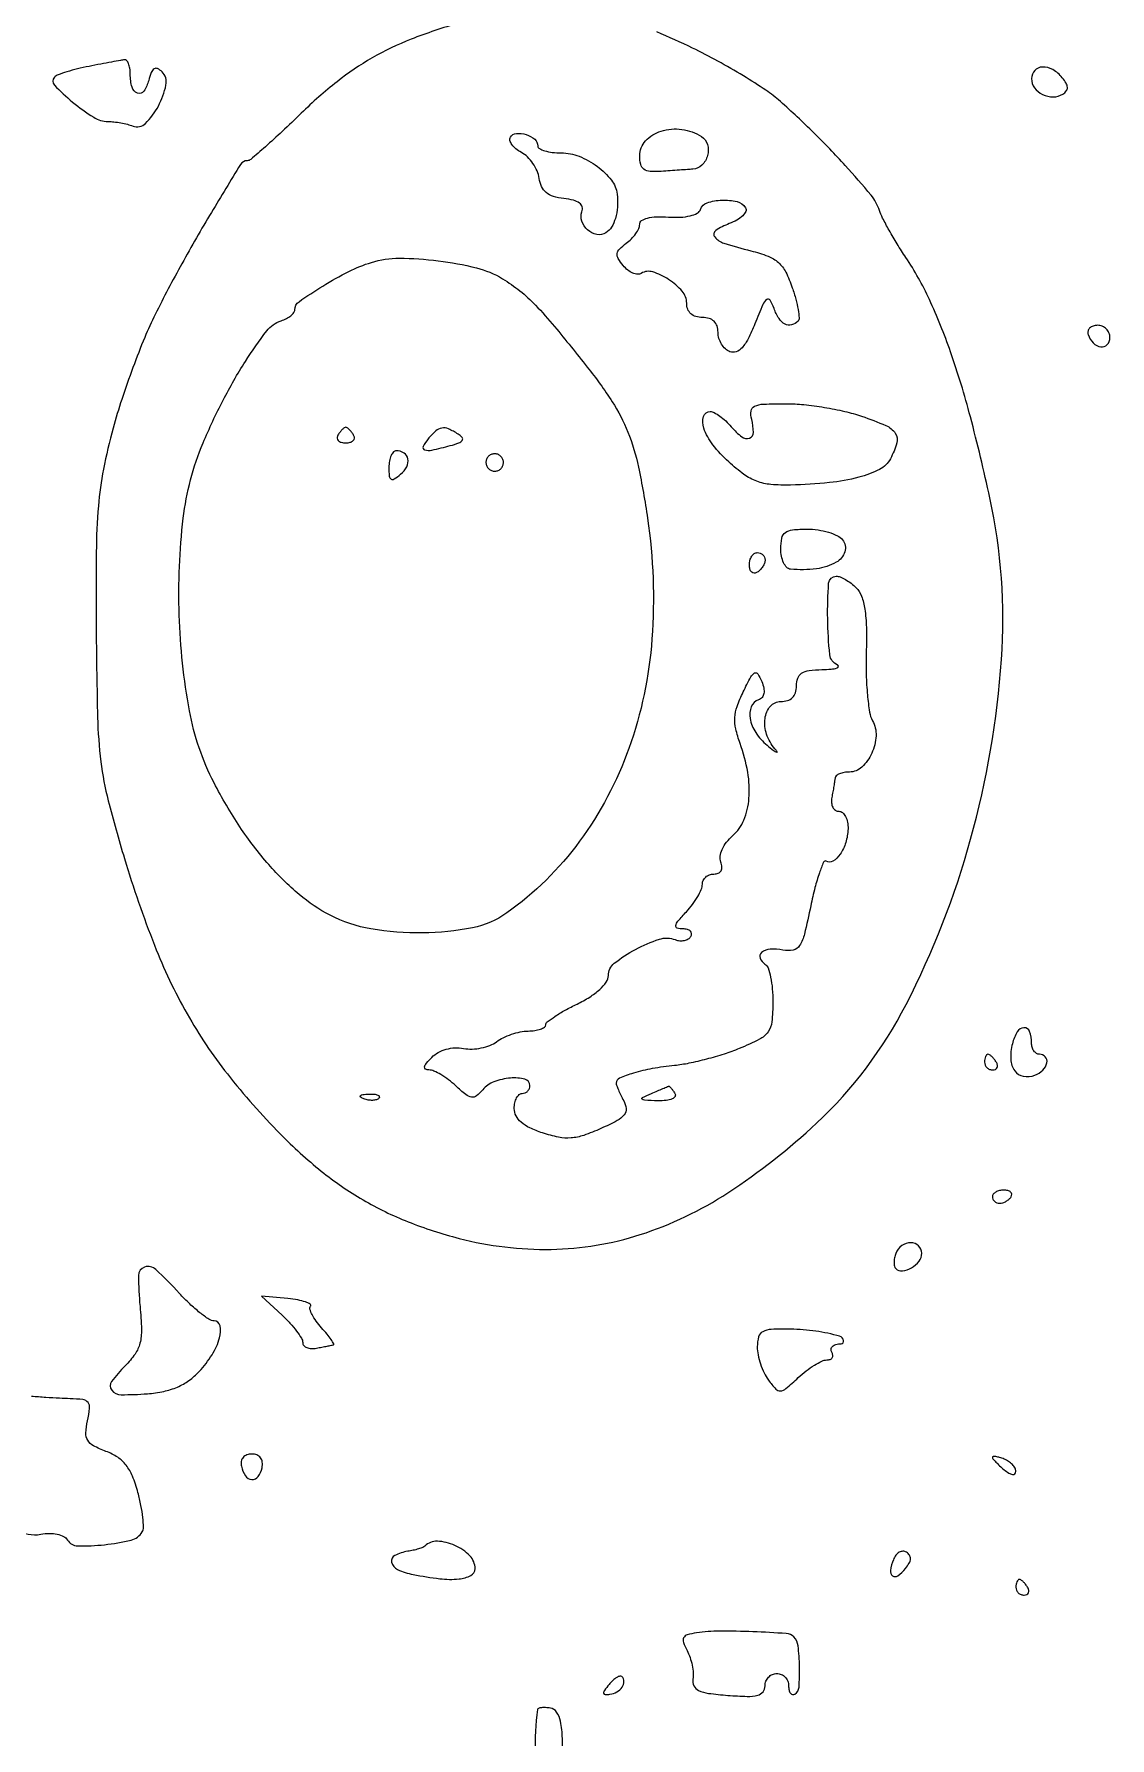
# Model space of a CAD drawing. Extents: x 0 to 5034, y 0 to 2560.
# Drawn here: x 1762.7 to 1900, y 1386.8 to 1604.2 of the extents above; entities that cross this region are included whole.
import ezdxf

# ---------------------------------------------------------------- set-up
doc = ezdxf.new("R2010")
doc.units = 0

msp = doc.modelspace()

# ---------------------------------------------------------------- linework, layer by layer
for points in [[(1816.906447, 1605.559325, 0.023273), (1810.837055, 1603.495111, 0.036412), (1805.865374, 1601.110906, 0.037376), (1801.384983, 1598.080639, 0.026295), (1796.81648, 1594.057845, -0.00527), (1794.393289, 1591.736184, -0.008056), (1792.238923, 1589.779492, -0.003606), (1790.377088, 1588.16611, -0.178566), (1789.926797, 1588, 0.260668), (1789.056895, 1587.513427, 0.002771), (1785.354362, 1581.409996, 0.00886), (1781.586912, 1574.860736, 0.009783), (1778.180733, 1568.393043, 0.018676), (1776.841904, 1565.45693, 0.009066), (1775.341219, 1561.614548, 0.008978), (1773.921408, 1557.552514, 0.012788), (1772.818495, 1553.893043, 0.01845), (1771.585523, 1548.633226, 0.027509), (1770.933997, 1543.954238, 0.018597), (1770.661915, 1538.064121, 0.004156), (1770.655287, 1528, 0.004091), (1770.829504, 1516.998604, 0.024893), (1771.249085, 1511.323046, 0.032374), (1772.196309, 1506.352124, 0.009872), (1774.260527, 1498.972974, 0.020255), (1778.088179, 1487.906986, 0.035355), (1782.256691, 1479.148053, 0.037908), (1787.39323, 1471.48735, 0.027902), (1794.151034, 1463.816845, 0.028842), (1799.375932, 1459.092656, 0.037327), (1804.697599, 1455.429792, 0.037817), (1810.446531, 1452.634223, 0.030875), (1816.951468, 1450.512576, 0.067712), (1828.718673, 1449.113603, 0.073845), (1840.070455, 1450.995755, 0.066903), (1851.262275, 1456.337806, 0.043306), (1862.566989, 1465.211546, 0.086309), (1873.98062, 1480.333601, 0.051051), (1882.228189, 1501.451027, 0.050168), (1886.165727, 1524.379189, 0.071063), (1884.677115, 1545, 0.01084), (1882.199045, 1555.321354, 0.019736), (1879.663847, 1563.611473, 0.024059), (1876.959492, 1570.297649, 0.038785), (1873.96223, 1575.656144, -0.009354), (1872.858525, 1577.382579, -0.009623), (1871.830865, 1579.133053, -0.009407), (1870.998426, 1580.683232, -0.039743), (1870.593326, 1581.656144, 0.095011), (1869.517146, 1583.604926, 0.011044), (1866.230765, 1587.381571, 0.013506), (1862.214382, 1591.56362, 0.013177), (1857.945707, 1595.558204, 0.033508), (1856.098953, 1596.98822, 0.01134), (1853.233552, 1598.821735, 0.01122), (1849.965493, 1600.710782, 0.012654), (1846.742979, 1602.373596, 0.013797), (1842.177407, 1604.431463, 0.037597)], [(1760.496097, 1413.377709, 0.194059), (1763.579391, 1412.770426, -0.044032), (1764.678494, 1412.881677, -0.056968), (1765.686213, 1412.779606, -0.067304), (1766.490775, 1412.48668, -0.13421), (1766.982629, 1412.028107, 0.255333), (1768.295774, 1411.281059, 0.031315), (1771.715128, 1411.43625, 0.032672), (1775.117763, 1412.031852, 0.19715), (1776.539517, 1413.063939, 0.147711), (1776.692726, 1413.639235, 0.019669), (1776.600803, 1414.90738, 0.021373), (1776.362073, 1416.440921, 0.016466), (1775.975816, 1418.089813, 0.029511), (1775.281553, 1420.170608, 0.069752), (1774.470685, 1421.585769, 0.082346), (1773.395416, 1422.581235, 0.055465), (1771.902153, 1423.343035, -0.030237), (1770.30533, 1424.058776, -0.137072), (1769.569042, 1424.750611, -0.151573), (1769.337488, 1425.683827, -0.039661), (1769.550549, 1427.230148, 0.026389), (1769.815419, 1428.836297, 0.19661), (1769.607731, 1429.565152, 0.197107), (1768.94916, 1429.938481, 0.026537), (1767.329455, 1430.057616, -0.008241), (1765.979989, 1430.107356, -0.003824), (1764.22959, 1430.214214, -0.003787), (1762.392473, 1430.354461, -0.005267)]]:
    msp.add_lwpolyline(points, format="xyb")
for points in [[(1769.738957, 1600.040624, 0.012366), (1768.251186, 1599.713732, 0.015534), (1766.891641, 1599.334423, 0.013715), (1765.783376, 1598.954106, 0.107258), (1765.327433, 1598.660766, 0.409103), (1765.318551, 1597.644652, 0.027932), (1767.646734, 1595.488602, 0.031263), (1770.332165, 1593.536053, 0.142309), (1772.168213, 1593.001221, -0.02792), (1772.916943, 1592.95883, -0.017147), (1773.791182, 1592.829675, -0.017175), (1774.650083, 1592.641832, -0.029195), (1775.350619, 1592.418949, 0.29598), (1776.931844, 1592.754523, 0.074002), (1778.582537, 1594.978943, 0.071157), (1779.55584, 1597.656916, 0.253194), (1779.052345, 1599.347655, 0.082905), (1778.495032, 1599.745497, 0.263528), (1778.054571, 1599.718682, 0.156498), (1777.686882, 1599.267855, 0.029488), (1777.353557, 1598.244001, -0.085573), (1776.737063, 1596.887286, -0.338877), (1775.922308, 1596.617198, -0.249028), (1775.221802, 1597.370192, -0.065387), (1775, 1599.059017, 0.037015), (1774.945493, 1599.794289, 0.060508), (1774.779687, 1600.396055, 0.086022), (1774.536536, 1600.782726, 0.252673), (1774.25, 1600.885001, 0.00751), (1773.774779, 1600.804811, 0.000713), (1772.615506, 1600.589528, 0.000911), (1771.234077, 1600.328347, 0.000717)], [(1890, 1598.468615, 0.158457), (1890.376685, 1597.309858, 0.121846), (1891.400525, 1596.44802, 0.116598), (1892.74759, 1596.139633, 0.137477), (1894.000671, 1596.500415, 0.094326), (1894.432142, 1596.89571, 0.170811), (1894.57322, 1597.347493, 0.124574), (1894.413916, 1597.894163, 0.040347), (1893.926114, 1598.589028, 0.089032), (1892.704679, 1599.618822, 0.139275), (1891.380092, 1599.951561, 0.202513), (1890.40151, 1599.502429, 0.187371)], [(1827, 1589.893011, 0.271801), (1827.201954, 1589.548946, 0.055036), (1827.88125, 1589.262322, 0.044188), (1828.850542, 1589.064829, 0.028177), (1830, 1589, -0.095562), (1832.273966, 1588.561384, -0.063679), (1834.598737, 1587.266254, -0.066363), (1836.40647, 1585.520372, -0.144944), (1837.118483, 1583.75, -0.038), (1837.14935, 1582.085389, -0.056338), (1836.902781, 1580.648792, -0.068098), (1836.40464, 1579.528869, -0.115746), (1835.683589, 1578.807202, -0.187298), (1834.535271, 1578.592243, -0.135466), (1833.353706, 1579.169642, -0.131498), (1832.612325, 1580.287851, -0.174329), (1832.638031, 1581.499107, 0.162331), (1832.665027, 1582.104638, 0.167919), (1832.322052, 1582.595325, 0.096221), (1831.551519, 1582.954485, 0.03258), (1830.32859, 1583.175994, -0.044686), (1828.990188, 1583.45199, -0.098591), (1828.072918, 1583.940335, -0.113841), (1827.49278, 1584.690431, -0.072765), (1827.180162, 1585.752193, 0.067921), (1826.913451, 1586.691356, 0.047994), (1826.379064, 1587.650648, 0.04819), (1825.675185, 1588.485524, 0.070774), (1824.902154, 1589.052366, -0.046086), (1824.193677, 1589.520094, -0.068644), (1823.683706, 1590.058685, -0.092126), (1823.439664, 1590.580707, -0.204571), (1823.504017, 1591.006499, -0.237638), (1824.26593, 1591.474262, -0.098397), (1825.501084, 1591.335113, -0.09645), (1826.607081, 1590.729968, -0.223052)], [(1847.895717, 1591.085612, -0.184976), (1848.647092, 1590.077509, -0.134809), (1848.656532, 1588.666427, -0.133503), (1847.942489, 1587.438618, -0.180754), (1846.781385, 1586.918758, 0.001314), (1846.10827, 1586.874306, 0.000379), (1845.068594, 1586.802109, 0.000382), (1843.896832, 1586.718947, 0.000407), (1842.75, 1586.635737, -0.032789), (1841.324594, 1586.624776, -0.143583), (1840.539611, 1586.905178, -0.179753), (1840.128919, 1587.522839, -0.057835), (1840, 1588.633645, -0.189875), (1840.748353, 1590.53324, -0.130516), (1842.731198, 1591.778223, -0.109229), (1845.384329, 1592.000293, -0.108013)], [(1853.501157, 1581.998127, -0.249998), (1853.530519, 1581.537248, -0.093181), (1853.14567, 1580.989136, -0.063999), (1852.410527, 1580.436065, -0.038481), (1851.421486, 1579.970149, 0.057853), (1849.701786, 1579.077263, 0.437421), (1849.57863, 1578.271296, 0.150287), (1850.756709, 1577.466368, 0.014034), (1854.182206, 1576.507297, -0.030172), (1856.373559, 1575.816808, -0.090925), (1857.706515, 1575.005194, -0.094598), (1858.635453, 1573.793041, -0.03434), (1859.47584, 1571.786337, -0.016199), (1859.920882, 1570.324626, -0.023429), (1860.210638, 1569.006013, -0.0206), (1860.348605, 1567.936249, -0.221642), (1860.203003, 1567.536337, -0.130847), (1859.376495, 1567.057405, -0.189961), (1858.547959, 1567.149317, -0.130866), (1857.77862, 1567.860565, -0.05256), (1857.13837, 1569.154988, 0.045556), (1856.63067, 1570.218575, 0.456503), (1856.203101, 1570.295447, 0.122309), (1855.711431, 1569.647045, 0.00619), (1854.688499, 1567.179502, -0.020363), (1853.836846, 1565.279213, -0.066907), (1853.067113, 1564.143572, -0.122075), (1852.310044, 1563.627228, -0.182492), (1851.517906, 1563.631503, -0.097122), (1850.937536, 1563.995401, -0.066865), (1850.445885, 1564.598948, -0.064206), (1850.113434, 1565.339781, -0.073527), (1850, 1566.106989, 0.081193), (1849.867851, 1566.915417, 0.122815), (1849.485871, 1567.513374, 0.118272), (1848.85549, 1567.876378, 0.071879), (1848, 1568, -0.071743), (1847.155687, 1568.121773, -0.114202), (1846.523072, 1568.478878, -0.121078), (1846.135365, 1569.059818, -0.087097), (1846, 1569.83102, 0.182206), (1845.432644, 1571.336239, 0.067462), (1843.694274, 1572.846083, 0.068707), (1841.663905, 1573.809993, 0.218275), (1840.20866, 1573.628959, -0.161705), (1839.73413, 1573.516378, -0.079585), (1839.125706, 1573.669487, -0.06586), (1838.480934, 1574.053266, -0.05246), (1837.901054, 1574.619223, -0.038862), (1837.263477, 1575.521735, -0.169663), (1837.134729, 1576.152882, -0.165885), (1837.42603, 1576.735451, -0.036761), (1838.287747, 1577.468455, 0.040435), (1838.942883, 1578.034071, 0.040675), (1839.497026, 1578.696707, 0.043878), (1839.879821, 1579.353847, 0.110387), (1840, 1579.891568, -0.251132), (1840.251434, 1580.360599, -0.085366), (1840.982268, 1580.683732, -0.054182), (1842.138845, 1580.844035, -0.024182), (1843.677878, 1580.814959, 0.027701), (1845.197188, 1580.796943, 0.047383), (1846.452169, 1580.971526, 0.061269), (1847.35244, 1581.305575, 0.195265), (1847.761211, 1581.783634, -0.237213), (1848.61543, 1582.634154, -0.07013), (1850.4867, 1582.969609, -0.068554), (1852.427451, 1582.775781, -0.197714)], [(1822.5, 1572.942677, -0.031679), (1824.725756, 1571.386158, -0.033025), (1826.704384, 1569.580823, -0.019327), (1829.144575, 1566.834754, -0.003747), (1833.319638, 1561.675467, -0.025036), (1836.494457, 1557.254515, -0.048453), (1838.486659, 1553.389246, -0.042839), (1839.840581, 1548.908566, -0.015662), (1841.004383, 1542.383344, -0.054376), (1841.56651, 1527.003367, -0.067748), (1838.624438, 1513.021937, -0.073038), (1832.32647, 1501.1719, -0.079592), (1823.039195, 1492.02791, -0.106406), (1818.669305, 1490.145417, -0.045528), (1812.311391, 1489.483378, -0.04511), (1805.709598, 1489.99537, -0.077978), (1800.5, 1491.740287, -0.055784), (1796.55125, 1494.385863, -0.03729), (1792.665756, 1498.201209, -0.033736), (1788.996257, 1503.003079, -0.026963), (1785.696449, 1508.620053, -0.074095), (1782.553764, 1517.81544, -0.037298), (1781.24311, 1530.036204, -0.037258), (1781.764571, 1542.384472, -0.070473), (1784.295753, 1552, -0.019545), (1786.847329, 1557.459527, -0.023072), (1789.692182, 1562.400391, -0.021047), (1792.413164, 1566.288184, -0.153881), (1794.249928, 1567.579324, 0.041408), (1794.919622, 1567.854683, 0.051073), (1795.485916, 1568.221608, 0.059673), (1795.875543, 1568.619734, 0.165333), (1796, 1568.985828, -0.244347), (1796.535386, 1570.015963, -0.014578), (1799.554496, 1572.007122, -0.022286), (1802.890267, 1573.870034, -0.041405), (1805.764045, 1575.024504, -0.07586), (1809.330458, 1575.555493, -0.030041), (1814.288932, 1575.239244, -0.03004), (1819.173505, 1574.33112, -0.075909)], [(1897.229167, 1565.8125, 0.113253), (1897.877068, 1564.749304, 0.165501), (1898.846361, 1564.257027, 0.244413), (1899.653027, 1564.540134, 0.190724), (1900, 1565.416667, 0.099038), (1899.879125, 1566.020927, 0.097945), (1899.534896, 1566.534896, 0.097945), (1899.020927, 1566.879125, 0.099038), (1898.416667, 1567, 0.077096), (1897.841384, 1566.910766, 0.119977), (1897.414714, 1566.651172, 0.144529), (1897.204183, 1566.264262, 0.134046)], [(1868.321861, 1555.405998, -0.018867), (1871.423298, 1554.216865, -0.144235), (1872.614024, 1553.233415, -0.223009), (1872.808732, 1551.988262, -0.051966), (1871.987847, 1549.977292, -0.15308), (1870.603412, 1548.619728, -0.053503), (1867.967875, 1547.612954, -0.039501), (1864.212105, 1546.933288, -0.018279), (1859.257605, 1546.618183, -0.028069), (1856.743001, 1546.691537, -0.068121), (1854.935187, 1547.098302, -0.068111), (1853.303025, 1547.975938, -0.028055), (1851.355181, 1549.568784, -0.043365), (1849.353009, 1551.750312, -0.076694), (1848.178381, 1553.886272, -0.161913), (1848.136397, 1555.350798, -0.33095), (1849.009787, 1556, -0.125287), (1849.508422, 1555.873062, -0.032626), (1850.213099, 1555.427548, -0.031067), (1850.975201, 1554.797121, -0.027373), (1851.688166, 1554.051227, 0.049586), (1853.032724, 1552.764025, 0.259231), (1854.008669, 1552.609308, 0.317366), (1854.511058, 1553.334118, 0.061893), (1854.289489, 1555.000996, -0.09485), (1854.217362, 1556.081668, -0.261532), (1854.653899, 1556.675268, -0.097298), (1855.805077, 1556.946158, -0.009282), (1858.70523, 1557, -0.025702), (1860.935352, 1556.885286, -0.01537), (1863.567243, 1556.531762, -0.015369), (1866.172803, 1556.017145, -0.025671)], [(1801.5, 1553, 0.146489), (1801.397987, 1552.620597, 0.191582), (1801.538811, 1552.29375, 0.134005), (1801.925364, 1552.072951, 0.063222), (1802.5, 1552, 0.063222), (1803.074636, 1552.072951, 0.134005), (1803.461189, 1552.29375, 0.191582), (1803.602013, 1552.620597, 0.146489), (1803.5, 1553, 0.025622), (1803.235369, 1553.382847, 0.032351), (1802.951311, 1553.70625, 0.033983), (1802.686704, 1553.937141, 0.163822), (1802.5, 1554, 0.163822), (1802.313296, 1553.937141, 0.033983), (1802.048689, 1553.70625, 0.032351), (1801.764631, 1553.382847, 0.025622)], [(1813, 1552.5, 0.059327), (1812.375234, 1551.534249, 0.463448), (1812.5633, 1551.104219, 0.128474), (1813.474968, 1551.072281, 0.010273), (1815.834535, 1551.652392, 0.020744), (1816.938197, 1551.997546, 0.158605), (1817.362191, 1552.326047, 0.339894), (1817.341141, 1552.687, 0.073203), (1816.834535, 1553.123425, 0.036389), (1815.595543, 1553.787829, 0.14619), (1814.752546, 1553.897314, 0.144784), (1813.98294, 1553.526746, 0.035455)], [(1808, 1548.877555, 0.021696), (1808.04875, 1547.754609, 0.241254), (1808.279829, 1547.386223, 0.286403), (1808.680821, 1547.394552, 0.028529), (1809.48899, 1547.990862, 0.097855), (1810.272359, 1548.953697, 0.168579), (1810.429032, 1549.963819, 0.207864), (1809.929427, 1550.709942, 0.143695), (1808.940983, 1551, 0.210101), (1808.581176, 1550.841826, 0.081462), (1808.276414, 1550.376532, 0.062031), (1808.069031, 1549.69012, 0.042401)], [(1820.552786, 1550.08541, 0.099038), (1820.401684, 1549.679226, 0.097945), (1820.417584, 1549.244476, 0.097945), (1820.597789, 1548.848514, 0.099038), (1820.91459, 1548.552786, 0.099038), (1821.320774, 1548.401684, 0.097945), (1821.755524, 1548.417584, 0.097945), (1822.151486, 1548.597789, 0.099038), (1822.447214, 1548.91459, 0.099038), (1822.598316, 1549.320774, 0.097945), (1822.582416, 1549.755524, 0.097945), (1822.402211, 1550.151486, 0.099038), (1822.08541, 1550.447214, 0.099038), (1821.679226, 1550.598316, 0.097945), (1821.244476, 1550.582416, 0.097945), (1820.848514, 1550.402211, 0.099038)], [(1865.889886, 1539.632679, -0.255683), (1866.184485, 1538.117891, -0.189308), (1865.087301, 1536.768691, -0.098402), (1862.548184, 1535.933754, -0.053397), (1859.25, 1535.884846, -0.180569), (1858.772041, 1536.115226, -0.079788), (1858.367188, 1536.700548, -0.063887), (1858.092295, 1537.534869, -0.047706), (1858, 1538.5, -0.049942), (1858.135604, 1539.854237, -0.18559), (1858.587756, 1540.564955, -0.136988), (1859.498629, 1540.912921, -0.02316), (1861.377555, 1541, -0.03663), (1862.753769, 1540.899043, -0.036959), (1864.096294, 1540.598349, -0.039536), (1865.219669, 1540.158422, -0.106851)], [(1856, 1537.059017, -0.089642), (1855.926698, 1536.653442, -0.053229), (1855.70625, 1536.2129, -0.051032), (1855.382515, 1535.806203, -0.06081), (1855, 1535.5, -0.139169), (1854.620352, 1535.392057, -0.191142), (1854.29375, 1535.521475, -0.138808), (1854.073267, 1535.889346, -0.066118), (1854, 1536.440983, -0.062283), (1854.074545, 1537.037096, -0.080552), (1854.29375, 1537.542039, -0.097988), (1854.618621, 1537.879982, -0.153634), (1855, 1538, -0.092995), (1855.381732, 1537.928382, -0.096318), (1855.70625, 1537.723586, -0.099231), (1855.923444, 1537.418051, -0.105429)], [(1867.624777, 1533.51808, -0.110863), (1868.302501, 1532.448002, -0.047783), (1868.719716, 1530.802099, -0.033146), (1868.921538, 1528.47464, -0.012356), (1868.906827, 1525.191109, 0.014012), (1868.903612, 1522.439525, 0.016378), (1869.059211, 1519.83226, 0.01546), (1869.329188, 1517.653398, 0.089238), (1869.70625, 1516.560419, -0.142101), (1870.152069, 1514.63814, -0.092613), (1869.608888, 1512.409979, -0.09879), (1868.345186, 1510.642684, -0.189377), (1866.75, 1510.007802, 0.040684), (1866.07448, 1509.949713, 0.056604), (1865.491587, 1509.781979, 0.07106), (1865.079924, 1509.537918, 0.200653), (1864.923489, 1509.25, -0.012203), (1864.872658, 1508.848937, -0.003168), (1864.771045, 1508.20625, -0.003219), (1864.645835, 1507.475, -0.003281), (1864.511973, 1506.75, 0.068236), (1864.476559, 1506.080952, 0.098896), (1864.639895, 1505.514062, 0.123642), (1864.972061, 1505.138165, 0.151403), (1865.417885, 1505, -0.179173), (1865.885093, 1504.827024, -0.096569), (1866.270959, 1504.339062, -0.074867), (1866.51802, 1503.610866, -0.053278), (1866.579401, 1502.75, -0.064943), (1866.29171, 1501.02205, -0.075189), (1865.574537, 1499.517384, -0.105663), (1864.661916, 1498.640594, -0.281777), (1863.795575, 1498.63581, 0.45637), (1863.460859, 1498.527673, 0.017223), (1862.927593, 1497.142897, 0.020663), (1862.364112, 1495.267147, 0.011707), (1861.829935, 1492.955495, -0.008477), (1861.017404, 1489.332766, -0.081344), (1860.403738, 1487.88099, -0.202938), (1859.573227, 1487.302867, -0.099464), (1858.260492, 1487.290536, 0.063391), (1856.663126, 1487.390133, 0.150962), (1855.563338, 1486.971134, 0.327531), (1855.364352, 1486.263419, 0.16607), (1855.983688, 1485.510081, -0.174369), (1856.378, 1485.014367, -0.029905), (1856.700357, 1483.835374, -0.029477), (1856.923297, 1482.341728, -0.022534), (1856.996252, 1480.690983, -0.02445), (1856.86886, 1478.134219, -0.132287), (1856.381422, 1476.845963, -0.120676), (1855.291313, 1475.916846, -0.018898), (1852.701918, 1474.736009, -0.019905), (1850.770971, 1474.030591, -0.013268), (1848.509715, 1473.370751, -0.013369), (1846.278716, 1472.846856, -0.025375), (1844.455666, 1472.565415, 0.018515), (1841.608727, 1472.165795, 0.028796), (1839.198233, 1471.591063, 0.028006), (1837.405577, 1470.941499, 0.300365), (1837, 1470.32727, 0.090561), (1837.0498, 1470.054574, 0.010459), (1837.282842, 1469.474781, 0.012316), (1837.594154, 1468.791885, 0.009761), (1837.962865, 1468.069387, -0.10019), (1838.264536, 1467.064641, -0.197168), (1838.024237, 1466.280529, -0.0992), (1837.113878, 1465.53478, -0.016237), (1835.058032, 1464.526169, -0.023192), (1832.864318, 1463.656942, -0.064164), (1831.240655, 1463.323196, -0.068762), (1829.65075, 1463.423067, -0.029692), (1827.595167, 1463.968592, -0.030456), (1825.978113, 1464.61384, -0.068216), (1824.871822, 1465.333567, -0.09473), (1824.227226, 1466.149033, -0.12058), (1824, 1467.077552, -0.050044), (1824.073814, 1467.813197, -0.070025), (1824.29375, 1468.435281, -0.090171), (1824.618241, 1468.853808, -0.184924), (1825, 1469, 0.099038), (1825.381638, 1469.076342, 0.097945), (1825.70625, 1469.29375, 0.097945), (1825.923658, 1469.618362, 0.099038), (1826, 1470, 0.345), (1825.358303, 1470.819304, 0.082736), (1823.515124, 1470.961228, 0.068114), (1821.388926, 1470.476236, 0.130175), (1819.972354, 1469.466689, -0.051946), (1819.18743, 1468.699038, -0.206602), (1818.5512, 1468.527739, -0.134907), (1817.814988, 1468.850051, -0.018335), (1816.535458, 1469.966689, 0.026296), (1815.614533, 1470.744911, 0.02821), (1814.637641, 1471.402715, 0.029317), (1813.741227, 1471.86667, 0.105131), (1813.11412, 1472, -0.126801), (1812.67785, 1472.112447, -0.331897), (1812.552038, 1472.390159, -0.121403), (1812.787538, 1472.868891, -0.021656), (1813.466474, 1473.609332, -0.070768), (1814.289295, 1474.227213, -0.057554), (1815.31089, 1474.644537, -0.056065), (1816.429082, 1474.825932, -0.059493), (1817.536726, 1474.748228, 0.056165), (1818.607503, 1474.665968, 0.041426), (1819.789159, 1474.806466, 0.042189), (1820.898819, 1475.132141, 0.069987), (1821.748823, 1475.607093, -0.049601), (1822.583043, 1476.118756, -0.030799), (1823.646529, 1476.555254, -0.03073), (1824.76068, 1476.859357, -0.047757), (1825.75, 1476.968197, 0.031583), (1826.612719, 1477.034999, 0.048142), (1827.342433, 1477.21097, 0.060939), (1827.850899, 1477.459461, 0.24981), (1828.011473, 1477.75, -0.229019), (1828.205227, 1478.135654, -0.01699), (1829.191206, 1478.841009, -0.020877), (1830.482463, 1479.624275, -0.014181), (1832.011473, 1480.410881, 0.029012), (1833.623292, 1481.301474, 0.04413), (1834.895101, 1482.270319, 0.053562), (1835.736493, 1483.220842, 0.155626), (1836, 1484.04694, -0.22954), (1836.756947, 1485.608898, -0.044077), (1839.464789, 1487.383665, -0.044907), (1842.50757, 1488.678474, -0.171394), (1844.537967, 1488.623804, 0.070063), (1845.116576, 1488.490455, 0.073797), (1845.698911, 1488.525853, 0.081522), (1846.195625, 1488.718923, 0.121547), (1846.526992, 1489.043674, 0.153121), (1846.619469, 1489.40631, 0.191537), (1846.475011, 1489.719079, 0.129861), (1846.089293, 1489.930475, 0.060843), (1845.520062, 1490, -0.070392), (1844.792944, 1490.102877, -0.390317), (1844.605729, 1490.411388, -0.127553), (1844.880683, 1490.976872, -0.010931), (1845.961045, 1492.188561, 0.027063), (1846.74141, 1493.122768, 0.028583), (1847.401057, 1494.119468, 0.029783), (1847.865281, 1495.038018, 0.102457), (1848, 1495.688561, -0.111213), (1848.112672, 1496.188856, -0.100043), (1848.431406, 1496.614765, -0.094672), (1848.907872, 1496.900463, -0.088066), (1849.468615, 1497, 0.093873), (1850.033426, 1497.106984, 0.170031), (1850.385663, 1497.4105, 0.1522), (1850.494534, 1497.895909, 0.071361), (1850.350135, 1498.529947, -0.129387), (1850.269527, 1499.266102, -0.069749), (1850.530063, 1500.147041, -0.059713), (1851.085901, 1501.061605, -0.047775), (1851.881519, 1501.897242, 0.118805), (1853.296462, 1503.879852, 0.076336), (1853.946365, 1506.643455, 0.063255), (1853.786805, 1509.982437, 0.043248), (1852.807538, 1513.6557, -0.030676), (1852.263274, 1515.508995, -0.071316), (1852.145068, 1516.94875, -0.069747), (1852.435471, 1518.383257, -0.02832), (1853.205399, 1520.226698, -0.008342), (1854.177993, 1522.1464, -0.144279), (1854.663078, 1522.644455, -0.401215), (1855.081553, 1522.537111, -0.043379), (1855.577771, 1521.55997, -0.045263), (1855.832428, 1520.715002, -0.093054), (1855.843915, 1520.026658, -0.12982), (1855.616969, 1519.527982, -0.141882), (1855.17991, 1519.226637, 0.218988), (1854.240483, 1518.346332, 0.143295), (1854.086725, 1516.844944, 0.100229), (1854.811197, 1515.043596, 0.073375), (1856.25, 1513.431521, 0.007227), (1857.065725, 1512.77027, 0.060007), (1857.471875, 1512.523006, 0.744315), (1857.53475, 1512.594972, 0.039767), (1857.25, 1512.976534, -0.100164), (1856.191892, 1514.820527, -0.111751), (1855.990184, 1516.857485, -0.148538), (1856.67428, 1518.394337, -0.217611), (1858, 1519, 0.072254), (1858.873159, 1519.126841, 0.124864), (1859.5, 1519.5, 0.124864), (1859.873159, 1520.126841, 0.072254), (1860, 1521, -0.086342), (1860.171541, 1521.985973, -0.165794), (1860.666118, 1522.606262, -0.109587), (1861.60477, 1522.949727, -0.027054), (1863.25, 1523.078947, 0.014897), (1864.422832, 1523.142435, 0.050023), (1865.178125, 1523.282867, 0.273033), (1865.351945, 1523.467986, 0.367332), (1865.25, 1523.662281, -0.278112), (1864.259263, 1524.979821, -0.021626), (1863.988249, 1529.568445, -0.021284), (1864.109857, 1534.102924, -0.394038), (1865.071429, 1535, -0.097629), (1865.585053, 1534.898746, -0.03416), (1866.263439, 1534.564686, -0.032376), (1866.97865, 1534.085192, -0.032529)], [(1887.551318, 1475.348445, 0.071107), (1887.342854, 1473.349836, 0.147231), (1887.847239, 1471.879251, 0.196833), (1888.948185, 1471.190043, 0.135072), (1890.432783, 1471.335833, 0.102435), (1891.448071, 1471.987412, 0.147633), (1891.959179, 1472.916523, 0.24244), (1891.754507, 1473.667948, 0.210313), (1891, 1474, -0.142666), (1890.61866, 1474.111069, -0.09965), (1890.29375, 1474.423289, -0.08433), (1890.074854, 1474.890182, -0.067639), (1890, 1475.440983, 0.085787), (1889.747553, 1476.901507, 0.327581), (1889.027175, 1477.389449, 0.257687), (1888.169009, 1476.872498, 0.069691)], [(1884, 1473, 0.105053), (1884.081062, 1472.618444, 0.099167), (1884.311086, 1472.29375, 0.09642), (1884.654762, 1472.076123, 0.093332), (1885.059017, 1472, 0.108972), (1885.413961, 1472.078288, 0.182303), (1885.6254, 1472.29375, 0.161196), (1885.656512, 1472.6179, 0.082592), (1885.5, 1473, 0.029505), (1885.231006, 1473.382774, 0.035638), (1884.933975, 1473.70625, 0.038439), (1884.65171, 1473.934461, 0.151918), (1884.440983, 1474, 0.210953), (1884.272352, 1473.92554, 0.081139), (1884.129539, 1473.70625, 0.061769), (1884.032345, 1473.382849, 0.042167)], [(1844.5, 1469, -0.275888), (1844.505838, 1468.615727, -0.162994), (1844.151257, 1468.301929, -0.076465), (1843.390307, 1468.108701, -0.030274), (1842.309017, 1468.070285, -0.004494), (1840.623948, 1468.127607, -0.20576), (1840.318248, 1468.274842, -0.495865), (1840.361606, 1468.483815, -0.009924), (1841.5, 1469, -0.000463), (1842.280181, 1469.3344, -0.000674), (1842.968601, 1469.627618, -0.000328), (1843.554507, 1469.875786, -0.011841), (1843.690983, 1469.929715, -0.287634), (1843.796717, 1469.907453, -0.021765), (1844.007412, 1469.685604, -0.024725), (1844.249321, 1469.378152, -0.015911)], [(1806.729167, 1468.395833, -0.126455), (1806.402231, 1468.202593, -0.060344), (1805.916927, 1468.123424, -0.05415), (1805.359369, 1468.160852, -0.051402), (1804.8125, 1468.316886, -0.054073), (1804.395823, 1468.538436, -0.470617), (1804.37858, 1468.720685, -0.168741), (1804.670344, 1468.862007, -0.018894), (1805.416667, 1468.921053, -0.028489), (1806.112848, 1468.910055, -0.077125), (1806.592839, 1468.799335, -0.208169), (1806.77538, 1468.614691, -0.296942)], [(1885, 1455.833333, 0.112153), (1885.072214, 1455.515437, 0.100145), (1885.276414, 1455.244792, 0.094392), (1885.581686, 1455.063221, 0.087308), (1885.940983, 1455, 0.076861), (1886.339084, 1455.061561, 0.053298), (1886.756842, 1455.244792, 0.05288), (1887.130304, 1455.514519, 0.071639), (1887.396994, 1455.833333, 0.16277), (1887.471218, 1456.149103, 0.190804), (1887.33303, 1456.421875, 0.124167), (1886.976727, 1456.606344, 0.05773), (1886.456011, 1456.666667, 0.055286), (1885.899039, 1456.604892, 0.074868), (1885.427703, 1456.421875, 0.094314), (1885.111542, 1456.151276, 0.170324)], [(1872.67589, 1448.597766, 0.042219), (1872.50911, 1448.022153, 0.048251), (1872.451219, 1447.452084, 0.054566), (1872.501764, 1446.968997, 0.144015), (1872.666667, 1446.666667, 0.228002), (1873.524198, 1446.366162, 0.104344), (1874.677776, 1446.747442, 0.095783), (1875.654412, 1447.6008, 0.166945), (1876, 1448.606989, 0.20454), (1875.589618, 1449.568199, 0.194016), (1874.599389, 1449.964279, 0.156585), (1873.439177, 1449.588249, 0.146107)], [(1776.242831, 1441.824606, -0.01656), (1776.426798, 1438.893263, -0.068766), (1776.236623, 1437.135225, -0.091753), (1775.608329, 1435.758235, -0.043613), (1774.350948, 1434.260039, 0.037188), (1772.612623, 1432.241939, 0.339376), (1772.631804, 1431.15484, 0.226881), (1773.828872, 1430.572767, 0.021333), (1777.187263, 1430.694664, 0.032407), (1779.270491, 1430.996166, 0.049496), (1781.009626, 1431.54834, 0.054088), (1782.491214, 1432.385688, 0.050202), (1783.79993, 1433.540035, 0.047012), (1785.437369, 1435.677457, 0.069044), (1786.405287, 1437.833949, 0.124186), (1786.462075, 1439.371756, 0.353906), (1785.685658, 1440, -0.148004), (1785.03817, 1440.195954, -0.020734), (1783.894927, 1441.028125, -0.022197), (1782.591748, 1442.159757, -0.017203), (1781.273967, 1443.5, 0.019007), (1778.258529, 1446.544789, 0.27506), (1776.833964, 1446.856458, 0.323622), (1776.048843, 1445.76451, 0.023302)], [(1794.369621, 1440.708412, -0.019736), (1795.37671, 1439.69834, -0.024467), (1796.227326, 1438.679238, -0.023961), (1796.84428, 1437.7749, -0.138571), (1797, 1437.223813, 0.180271), (1797.138551, 1436.852017, 0.118309), (1797.514062, 1436.582886, 0.087448), (1798.080359, 1436.461075, 0.056702), (1798.75, 1436.511973, -0.000051), (1799.449735, 1436.645849, -0.000062), (1800.104903, 1436.771045, -0.000052), (1800.65609, 1436.87624, -0.000439), (1800.904988, 1436.923489, 0.514959), (1800.96786, 1437.059504, 0.021068), (1800.63142, 1437.595865, 0.021649), (1800.107103, 1438.291837, 0.011657), (1799.404988, 1439.104988, -0.026641), (1798.711708, 1439.958292, -0.039193), (1798.206465, 1440.781107, -0.044818), (1797.92883, 1441.470692, -0.242757), (1798, 1441.854988, 0.443789), (1797.951914, 1442.12548, 0.058886), (1797.360139, 1442.405433, 0.038058), (1796.381719, 1442.653348, 0.019201), (1795.119621, 1442.823083), (1791.739241, 1443.146165)], [(1855, 1436.69113, 0.050022), (1855.102846, 1435.665702, 0.030612), (1855.416951, 1434.490283, 0.030493), (1855.875654, 1433.352747, 0.046812), (1856.419408, 1432.44113, 0.027251), (1857.36259, 1431.288678, 0.231834), (1857.967052, 1431.050871, 0.158193), (1858.66318, 1431.340755, 0.011454), (1860.23386, 1432.75, -0.023644), (1861.242139, 1433.611232, -0.026489), (1862.29095, 1434.339062, -0.027144), (1863.239424, 1434.856501, -0.111748), (1863.873468, 1435, 0.08783), (1864.301833, 1435.075832, 0.166687), (1864.570895, 1435.29375, 0.178328), (1864.639084, 1435.61884, 0.102199), (1864.5, 1436, -0.171112), (1864.416128, 1436.384751, -0.180527), (1864.594912, 1436.726896, -0.117144), (1865.042636, 1436.970819, -0.056758), (1865.690983, 1437.070285, 0.470724), (1866.014738, 1437.494352, 0.271892), (1865.510509, 1438.026142, 0.035119), (1862.475236, 1438.675745, 0.031033), (1859.25, 1438.929715, 0.0142), (1856.796266, 1438.900609, 0.111595), (1855.702571, 1438.6067, 0.206433), (1855.17194, 1437.948971, 0.068031)], [(1789.176676, 1421.447179, 0.095633), (1789.687524, 1420.225204, 0.231347), (1790.510529, 1419.743606, 0.259838), (1791.318179, 1420.117618, 0.110048), (1791.809629, 1421.25, 0.075042), (1791.839187, 1421.980358, 0.134068), (1791.620099, 1422.535476, 0.143006), (1791.162207, 1422.879439, 0.090288), (1790.5, 1423, 0.089125), (1789.869802, 1422.886768, 0.128059), (1789.407325, 1422.563333, 0.131707), (1789.169492, 1422.063175, 0.097115)], [(1885, 1422.59106, 0.176553), (1885.071145, 1422.395857, 0.014236), (1885.440625, 1421.980891, 0.017822), (1885.925401, 1421.50208, 0.012711), (1886.5, 1421, 0.035237), (1887.096566, 1420.57205, 0.100348), (1887.574222, 1420.396714, 0.22275), (1887.871103, 1420.484197, 0.214681), (1888, 1420.770566, 0.125677), (1887.88993, 1421.201557, 0.064053), (1887.559375, 1421.656816, 0.05745), (1887.073663, 1422.065988, 0.054778), (1886.5, 1422.361626, 0.019009), (1885.924595, 1422.557685, 0.034664), (1885.440625, 1422.666459, 0.044074), (1885.095087, 1422.688496, 0.407084)], [(1812.591631, 1411.258298, -0.102886), (1812.325811, 1411.084009, -0.019714), (1811.778166, 1410.892826, -0.020253), (1811.110088, 1410.717997, -0.017432), (1810.39584, 1410.587592, 0.081561), (1808.75527, 1410.064803, 0.345037), (1808.349059, 1409.19076, 0.234459), (1809.11645, 1408.26104, 0.055749), (1811.085938, 1407.632812, 0.020029), (1814.484889, 1407.093554, 0.052829), (1816.946434, 1407.064675, 0.093691), (1818.460713, 1407.501201, 0.283039), (1819, 1408.377555, 0.197033), (1818.328667, 1410.01502, 0.092807), (1816.418468, 1411.34313, 0.094389), (1814.185549, 1411.875951, 0.2109)], [(1872.369399, 1409.520254, 0.051311), (1871.999508, 1408.151185, 0.281237), (1872.276275, 1407.472022, 0.330472), (1872.944842, 1407.473911, 0.059295), (1873.906058, 1408.386806, 0.042311), (1874.382325, 1409.070928, 0.115204), (1874.552364, 1409.632156, 0.161769), (1874.431745, 1410.093039, 0.11057), (1874.041495, 1410.474354, 0.14583), (1873.591099, 1410.596079, 0.123842), (1873.114873, 1410.463206, 0.101013), (1872.684072, 1410.085468, 0.070914)], [(1888, 1406, 0.105053), (1888.081062, 1405.618444, 0.099167), (1888.311086, 1405.29375, 0.09642), (1888.654762, 1405.076123, 0.093332), (1889.059017, 1405, 0.108972), (1889.413961, 1405.078288, 0.182303), (1889.6254, 1405.29375, 0.161196), (1889.656512, 1405.6179, 0.082592), (1889.5, 1406, 0.029505), (1889.231006, 1406.382774, 0.035638), (1888.933975, 1406.70625, 0.038439), (1888.65171, 1406.934461, 0.151918), (1888.440983, 1407, 0.210953), (1888.272352, 1406.92554, 0.081139), (1888.129539, 1406.70625, 0.061769), (1888.032345, 1406.382849, 0.042167)], [(1847.251905, 1400.180699, 0.03244), (1846.077288, 1399.935312, 0.205079), (1845.610897, 1399.561733, 0.213483), (1845.569748, 1398.976888, 0.035262), (1846.043144, 1397.919385, -0.041095), (1846.419688, 1397.051257, -0.031128), (1846.691622, 1396.048716, -0.031863), (1846.828635, 1395.068878, -0.061322), (1846.791239, 1394.27823, 0.156944), (1846.912639, 1393.426589, 0.172658), (1847.505596, 1392.844779, 0.075465), (1848.789325, 1392.471015, 0.013884), (1851.25, 1392.211906, 0.012591), (1853.728134, 1392.083008, 0.069187), (1855.055477, 1392.231446, 0.163019), (1855.736147, 1392.670348, 0.17034), (1856, 1393.422363, -0.094001), (1856.114226, 1394.024572, -0.096618), (1856.440625, 1394.536569, -0.099037), (1856.927651, 1394.879277, -0.104315), (1857.5, 1395, -0.103052), (1858.072373, 1394.880765, -0.098802), (1858.559375, 1394.542039, -0.09695), (1858.885705, 1394.036055, -0.095165), (1859, 1393.440983, 0.051736), (1859.058286, 1392.879189, 0.112369), (1859.238319, 1392.487216, 0.18664), (1859.504292, 1392.325095, 0.185056), (1859.811298, 1392.383375, 0.242476), (1860.333362, 1393.251451, 0.021405), (1860.393777, 1395.891598, 0.023772), (1860.215485, 1398.530548, 0.169188), (1859.666154, 1399.667179, 0.182054), (1858.71068, 1400.099881, 0.005933), (1854.437915, 1400.327437, 0.012068), (1850.211839, 1400.40016, 0.033552)], [(1836.086693, 1393.604459, 0.015839), (1835.501728, 1392.85237, 0.180681), (1835.402483, 1392.496362, 0.378117), (1835.587372, 1392.319873, 0.046255), (1836.194193, 1392.352238, 0.094672), (1837.097475, 1392.666194, 0.113209), (1837.755961, 1393.278101, 0.148136), (1837.978316, 1393.990705, 0.201077), (1837.725834, 1394.607499, 0.271866), (1837.471277, 1394.67372, 0.068292), (1837.062493, 1394.4947, 0.050816), (1836.577833, 1394.125732, 0.03147)], [(1826.944444, 1390.411516, 0.041497), (1826.65852, 1384.836823, 0.035365), (1827.260557, 1378.978237, 0.043757), (1828.399174, 1374.707713, 0.548959), (1829.742501, 1374.409167, 0.180457), (1829.926003, 1374.811058, 0.003882), (1830.06561, 1377.006886, 0.008416), (1830.16689, 1379.609319, 0.005517), (1830.2, 1382.610019, 0.007394), (1830.139098, 1386.728364, 0.042112), (1829.890761, 1388.902168, 0.097271), (1829.405138, 1390.077378, 0.212955), (1828.6, 1390.588202, 0.024251), (1827.982804, 1390.648405, 0.038785), (1827.453681, 1390.633168, 0.045901), (1827.067795, 1390.555725, 0.294825)]]:
    msp.add_lwpolyline(points, format="xyb", close=True)

doc.saveas('drawing.dxf')
